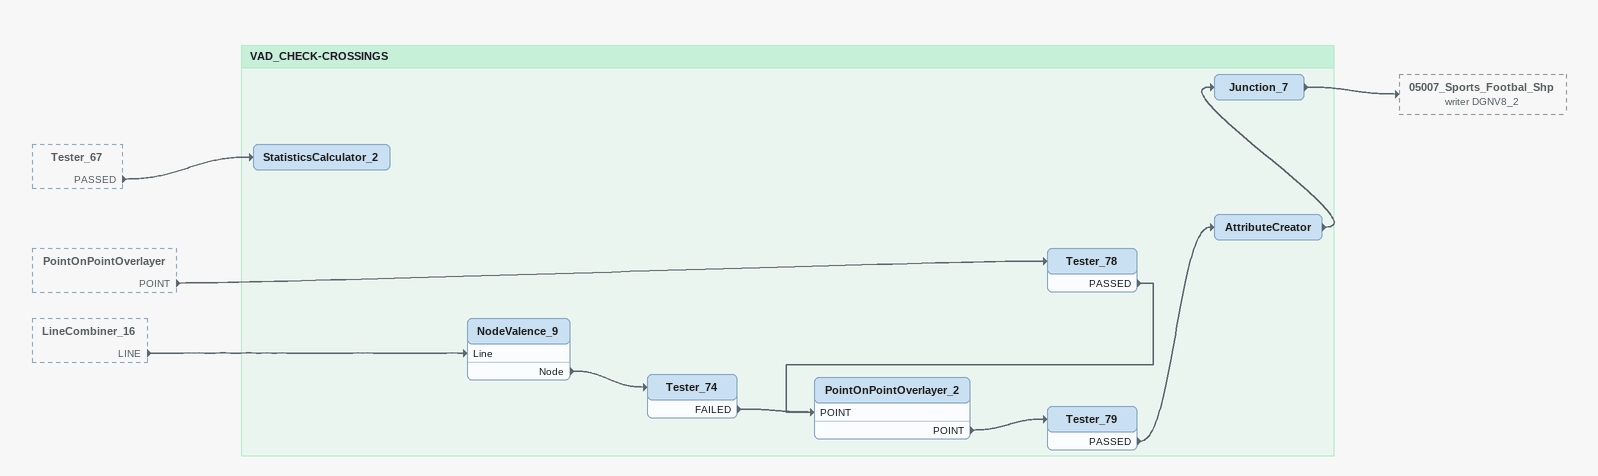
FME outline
Tester_67 [outside]
    PASSED -> StatisticsCalculator_2
PointOnPointOverlayer [outside]
    POINT -> Tester_78
LineCombiner_16 [outside]
    LINE -> NodeValence_9 [Line]

Bookmark: VAD_CHECK-CROSSINGS
Tester_78
    PASSED -> PointOnPointOverlayer_2 [POINT]
NodeValence_9
    Node -> Tester_74
Tester_74
    FAILED -> PointOnPointOverlayer_2 [POINT]
PointOnPointOverlayer_2
    POINT -> Tester_79
Tester_79
    PASSED -> AttributeCreator
AttributeCreator
    -> Junction_7
Junction_7
    -> 05007_Sports_Footbal_Shp (writer DGNV8_2)
StatisticsCalculator_2
